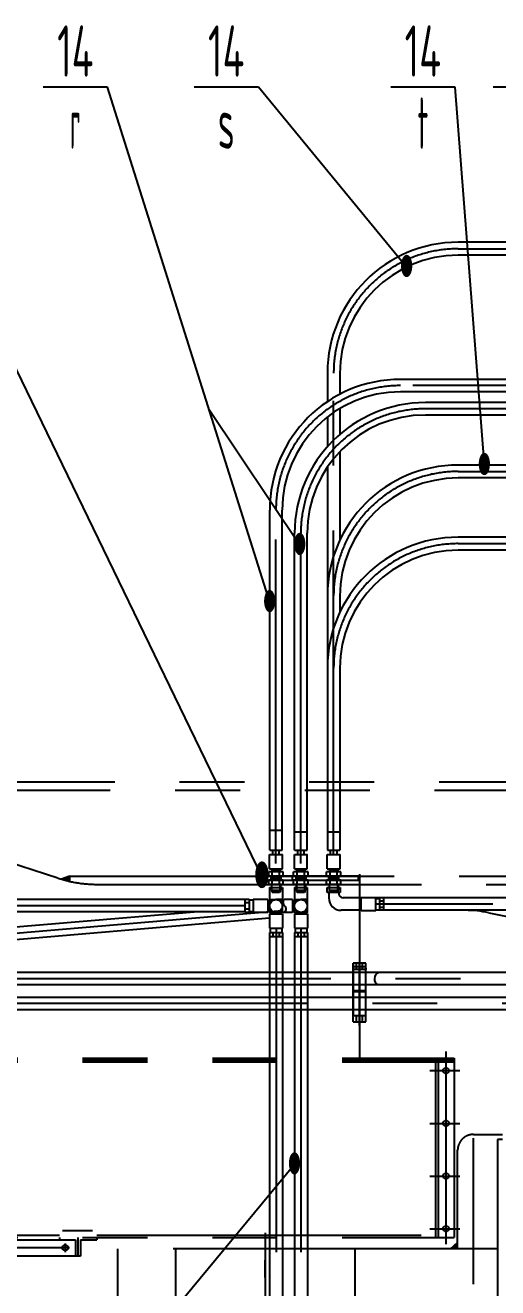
# Model space of a CAD drawing. Header units: millimetres. Extents: x 97 to 21097, y 66 to 14916.
# Drawn here: x 6916 to 8054, y 8451 to 11495 of the extents above; entities that cross this region are included whole.
import ezdxf
from ezdxf.enums import TextEntityAlignment as Align

# ---------------------------------------------------------------- set-up
doc = ezdxf.new("R2010")
doc.units = ezdxf.units.MM
doc.header["$LTSCALE"] = 500
doc.header["$MEASUREMENT"] = 0
doc.linetypes.add('G', pattern=[2, 1.25, -0.25, 0.25, -0.25])
doc.linetypes.add('K', pattern=[2.5, 1.25, -0.25, 0.25, -0.25, 0.25, -0.25])
for name, color, linetype in [('01', 7, 'Continuous'), ('02', 1, 'Continuous'), ('05', 4, 'G'), ('07', 6, 'K'), ('11', 3, 'Continuous')]:
    doc.layers.add(name, color=color, linetype=linetype)
doc.styles.get("Standard").update_dxf_attribs({"font": 'isocp', "width": 0.707, "bigfont": 'intecad.shx'})

msp = doc.modelspace()

# ---------------------------------------------------------------- hatches: boundary and pattern name
at = {"layer": '07', "linetype": 'K', "ltscale": 1.25}
for points in [[(7023.2, 9444), (7003.2, 9436.2, 0.016896), (7023.2, 9431.1)], [(7957.1, 8560.6), (7940.1, 8545), (7957.1, 8545)]]:
    msp.add_hatch(color=6, dxfattribs=at).paths.add_polyline_path(points)

# ---------------------------------------------------------------- linework, layer by layer
at = {"layer": '01', "ltscale": 1.25}
for p, q in [((8567.9, 10972.1), (7958.4, 10972.1)), ((8567.9, 10940.9), (7958.4, 10940.9)), ((7643.4, 10657.1), (7643.4, 10587.9)), ((7673.4, 10655.9), (7673.4, 10605.7)), ((8679.2, 10641.6), (7819.4, 10641.6)), ((8679.2, 10611.6), (7819.4, 10611.6)), ((7673.4, 10571.4), (7673.4, 10508.9)), ((8679.2, 10585.6), (7879.4, 10585.6)), ((7643.4, 10550.8), (7643.4, 10479.3)), ((8679.2, 10555.6), (7879.4, 10555.6)), ((7673.4, 10467.6), (7673.4, 10254.3)), ((7643.4, 10430.5), (7643.4, 9506.3)), ((8559.9, 10435.1), (7958.4, 10435.1)), ((8559.9, 10403.9), (7958.4, 10403.9)), ((7504.4, 9506.3), (7504.4, 10326.6)), ((7534.4, 9506.3), (7534.4, 10326.6)), ((7564.4, 9506.3), (7564.4, 10270.6)), ((7594.4, 9506.3), (7594.4, 10270.6)), ((8559.9, 10261.1), (7958.4, 10261.1)), ((8559.9, 10229.9), (7958.4, 10229.9)), ((7673.4, 10118.9), (7673.4, 10080.3)), ((7673.4, 9944.9), (7673.4, 9506.3)), ((7504.4, 9554.6), (7534.4, 9554.6)), ((7564.4, 9550.8), (7594.4, 9550.8)), ((7643.4, 9550.8), (7673.4, 9550.8)), ((7511.9, 9496.3), (7511.9, 9506.3)), ((7527.5, 9496.3), (7527.5, 9506.3)), ((7571.9, 9496.3), (7571.9, 9506.3)), ((7587.5, 9496.3), (7587.5, 9506.3)), ((7651, 9496.3), (7651, 9506.3)), ((7666.6, 9496.3), (7666.6, 9506.3)), ((7503.8, 9461.3), (7503.8, 9496.3)), ((7503.8, 9496.3), (7534.9, 9496.3)), ((7504.4, 9496.3), (7504.4, 9496.3)), ((7534.4, 9496.3), (7534.4, 9496.3)), ((7534.9, 9461.3), (7534.9, 9496.3)), ((7563.8, 9461.3), (7563.8, 9496.3)), ((7563.8, 9496.3), (7594.9, 9496.3)), ((7564.4, 9496.3), (7564.4, 9496.3)), ((7594.4, 9496.3), (7594.4, 9496.3)), ((7594.9, 9461.3), (7594.9, 9496.3)), ((7642.9, 9496.3), (7674, 9496.3)), ((7642.9, 9461.3), (7642.9, 9496.3)), ((7643.4, 9496.3), (7643.4, 9496.3)), ((7673.4, 9496.3), (7673.4, 9496.3)), ((7674, 9461.3), (7674, 9496.3)), ((7718.4, 9444), (7479.4, 9444)), ((7479.4, 9444), (7479.4, 9434)), ((7536.7, 9454), (7502, 9454)), ((7502, 9444), (7502, 9454)), ((7536.7, 9444), (7502, 9444)), ((7503.8, 9461.3), (7534.9, 9461.3)), ((7508.4, 9460.3), (7508.4, 9460)), ((7508.4, 9460), (7509.4, 9459)), ((7509.4, 9439), (7508.4, 9438)), ((7508.4, 9438), (7508.4, 9434)), ((7529.4, 9459), (7509.4, 9459)), ((7529.4, 9439), (7509.4, 9439)), ((7510.7, 9444), (7510.7, 9454)), ((7528, 9444), (7528, 9454)), ((7530.4, 9460), (7529.4, 9459)), ((7529.4, 9439), (7530.4, 9438)), ((7530.4, 9460.3), (7530.4, 9460)), ((7530.4, 9438), (7530.4, 9434)), ((7536.7, 9444), (7536.7, 9454)), ((7559.4, 9434), (7559.4, 9444)), ((7596.7, 9454), (7562, 9454)), ((7562, 9444), (7562, 9454)), ((7596.7, 9444), (7562, 9444)), ((7563.8, 9461.3), (7594.9, 9461.3)), ((7568.4, 9460.3), (7568.4, 9460)), ((7568.4, 9460), (7569.4, 9459)), ((7569.4, 9439), (7568.4, 9438)), ((7568.4, 9438), (7568.4, 9434)), ((7589.4, 9459), (7569.4, 9459)), ((7589.4, 9439), (7569.4, 9439)), ((7570.7, 9444), (7570.7, 9454)), ((7588, 9444), (7588, 9454)), ((7590.4, 9460), (7589.4, 9459)), ((7589.4, 9439), (7590.4, 9438)), ((7590.4, 9460.3), (7590.4, 9460)), ((7590.4, 9438), (7590.4, 9434)), ((7596.7, 9444), (7596.7, 9454)), ((7641.1, 9444), (7641.1, 9454)), ((7675.8, 9454), (7641.1, 9454)), ((7675.8, 9454), (7641.1, 9454)), ((7675.8, 9444), (7641.1, 9444)), ((7642.9, 9461.3), (7674, 9461.3)), ((7647.4, 9460.3), (7647.4, 9460)), ((7647.4, 9460), (7648.4, 9459)), ((7648.4, 9439), (7647.4, 9438)), ((7647.4, 9438), (7647.4, 9434)), ((7668.4, 9459), (7648.4, 9459)), ((7668.4, 9439), (7648.4, 9439)), ((7649.8, 9444), (7649.8, 9454)), ((7667.1, 9444), (7667.1, 9454)), ((7669.4, 9460), (7668.4, 9459)), ((7668.4, 9439), (7669.4, 9438)), ((7669.4, 9460.3), (7669.4, 9460)), ((7669.4, 9438), (7669.4, 9434)), ((7675.8, 9444), (7675.8, 9454)), ((7718.4, 9434), (7718.4, 9444)), ((7720.7, 9448.4), (7720.7, 9004.8)), ((7479.4, 9434), (7718.4, 9434)), ((7536.7, 9434), (7502, 9434)), ((7536.7, 9434), (7502, 9434)), ((7502, 9424), (7502, 9434)), ((7536.7, 9424), (7502, 9424)), ((7503.8, 9416.8), (7534.9, 9416.8)), ((7503.8, 9416.8), (7503.8, 9381.8)), ((7508.4, 9424), (7508.4, 9410)), ((7508.4, 9410), (7509.4, 9409)), ((7529.4, 9409), (7509.4, 9409)), ((7510.7, 9424), (7510.7, 9434)), ((7528, 9424), (7528, 9434)), ((7530.4, 9410), (7529.4, 9409)), ((7530.4, 9424), (7530.4, 9410)), ((7534.9, 9416.8), (7534.9, 9373.6)), ((7536.7, 9424), (7536.7, 9434)), ((7596.7, 9434), (7562, 9434)), ((7596.7, 9434), (7562, 9434)), ((7562, 9424), (7562, 9434)), ((7596.7, 9424), (7562, 9424)), ((7563.8, 9416.8), (7563.8, 9381.8)), ((7563.8, 9416.8), (7594.9, 9416.8)), ((7568.4, 9424), (7568.4, 9410)), ((7568.4, 9410), (7569.4, 9409)), ((7589.4, 9409), (7569.4, 9409)), ((7570.7, 9424), (7570.7, 9434)), ((7588, 9424), (7588, 9434)), ((7590.4, 9410), (7589.4, 9409)), ((7590.4, 9424), (7590.4, 9410)), ((7594.9, 9416.8), (7594.9, 9381.8)), ((7596.7, 9424), (7596.7, 9434)), ((7641.1, 9424), (7641.1, 9434)), ((7675.8, 9434), (7641.1, 9434)), ((7675.8, 9434), (7641.1, 9434)), ((7675.8, 9424), (7641.1, 9424)), ((7642.9, 9416.8), (7674, 9416.8)), ((7642.9, 9404.1), (7642.9, 9416.8)), ((7647.4, 9424), (7647.4, 9410)), ((7647.4, 9410), (7648.4, 9409)), ((7668.4, 9409), (7648.4, 9409)), ((7649.8, 9424), (7649.8, 9434)), ((7667.1, 9424), (7667.1, 9434)), ((7669.4, 9410), (7668.4, 9409)), ((7669.4, 9424), (7669.4, 9410)), ((7674, 9416.8), (7674, 9404.1)), ((7675.8, 9424), (7675.8, 9434)), ((7444.7, 9387.4), (5632.6, 9387.4)), ((7454.7, 9387.4), (7444.7, 9387.4)), ((7454.7, 9379.7), (7444.7, 9379.7)), ((7464.7, 9385.6), (7454.7, 9385.6)), ((7499.7, 9387.4), (7464.7, 9387.4)), ((7499.7, 9387.4), (7499.7, 9356.3)), ((7509.4, 9406), (7510.9, 9404)), ((7529.4, 9406), (7509.4, 9406)), ((7527.9, 9404), (7510.9, 9404)), ((7529.4, 9406), (7527.9, 9404)), ((7559.7, 9387.4), (7539.6, 9387.4)), ((7559.7, 9387.4), (7559.7, 9356.3)), ((7589.4, 9406), (7569.4, 9406)), ((7569.4, 9406), (7570.9, 9404)), ((7587.9, 9404), (7570.9, 9404)), ((7589.4, 9406), (7587.9, 9404)), ((7674, 9404.1), (7642.9, 9404.1)), ((7646.8, 9404.1), (7646.8, 9391.4)), ((7648.4, 9406), (7650, 9404)), ((7668.4, 9406), (7648.4, 9406)), ((7666.9, 9404), (7650, 9404)), ((7668.4, 9406), (7666.9, 9404)), ((7671, 9404.1), (7671, 9401.4)), ((7724.7, 9391.4), (7681, 9391.4)), ((7724.7, 9360.9), (7724.7, 9392)), ((7724.7, 9392), (8732.2, 9392)), ((7759.7, 9390.2), (7769.7, 9390.2)), ((7769.7, 9384.2), (7779.7, 9384.2)), ((7444.7, 9357.4), (5632.6, 9357.4)), ((7341.7, 9358.6), (6873.8, 9318.9)), ((7454.7, 9364.1), (7444.7, 9364.1)), ((7454.7, 9356.3), (7444.7, 9356.3)), ((7464.7, 9358.1), (7454.7, 9358.1)), ((7499.7, 9356.3), (7464.7, 9356.3)), ((7504.1, 9353.3), (7504.1, 9318.3)), ((7504.1, 9353.3), (7535.3, 9353.3)), ((7535.3, 9353.3), (7535.3, 9318.3)), ((7559.7, 9356.3), (7537.3, 9356.3)), ((7564.1, 9353.3), (7595.3, 9353.3)), ((7564.1, 9353.3), (7564.1, 9318.3)), ((7595.3, 9353.3), (7595.3, 9318.3)), ((7724.7, 9361.4), (7676.8, 9361.4)), ((7724.7, 9360.9), (7759.7, 9360.9)), ((7759.7, 9362.7), (7769.7, 9362.7)), ((8765.7, 9361.4), (7759.7, 9361.4)), ((7769.7, 9368.7), (7779.7, 9368.7)), ((8032.3, 9355.6), (8589.8, 9241.4)), ((7504.1, 9342.3), (6873.8, 9288.8)), ((7505.9, 9318.3), (7505.9, 9308.3)), ((7533.5, 9318.3), (7533.5, 9308.3)), ((7565.9, 9318.3), (7565.9, 9308.3)), ((7593.5, 9318.3), (7593.5, 9308.3)), ((7504.1, 9308.3), (7504.1, 7691.4)), ((7511.9, 9308.3), (7511.9, 9298.3)), ((7527.5, 9308.3), (7527.5, 9298.3)), ((7535.3, 9308.3), (7535.3, 7691.4)), ((7564.1, 9308.3), (7564.1, 7691.4)), ((7571.9, 9308.3), (7571.9, 9298.3)), ((7587.5, 9308.3), (7587.5, 9298.3)), ((7595.3, 9308.3), (7595.3, 7691.4)), ((8766.7, 9211.4), (5683.7, 9211.4)), ((8765.2, 9181.4), (5683.7, 9181.4)), ((9638.4, 9151.4), (5648.5, 9151.4)), ((9638.4, 9121.4), (5648.5, 9121.4))]:
    msp.add_line(p, q, dxfattribs=at)
at = {"layer": '01', "color": 7, "linetype": 'Continuous', "ltscale": 1.25}
for p, q in [((7504.4, 9506.3), (7534.4, 9506.3)), ((7564.4, 9506.3), (7594.4, 9506.3)), ((7643.4, 9506.3), (7673.4, 9506.3)), ((7504.1, 9496.3), (7535.3, 9496.3)), ((7564.1, 9496.3), (7595.3, 9496.3)), ((7643.2, 9496.3), (7674.3, 9496.3)), ((7507.4, 9444), (7507.4, 9434)), ((7509.4, 9459), (7509.4, 9454)), ((7509.4, 9444), (7509.4, 9439)), ((7529.4, 9459), (7529.4, 9454)), ((7529.4, 9444), (7529.4, 9439)), ((7531.4, 9444), (7531.4, 9434)), ((7567.4, 9444), (7567.4, 9434)), ((7569.4, 9459), (7569.4, 9454)), ((7569.4, 9444), (7569.4, 9439)), ((7589.4, 9459), (7589.4, 9454)), ((7589.4, 9444), (7589.4, 9439)), ((7591.4, 9444), (7591.4, 9434)), ((7646.4, 9444), (7646.4, 9434)), ((7648.4, 9459), (7648.4, 9454)), ((7648.4, 9459), (7648.4, 9454)), ((7648.4, 9444), (7648.4, 9439)), ((7668.4, 9459), (7668.4, 9454)), ((7668.4, 9459), (7668.4, 9454)), ((7668.4, 9444), (7668.4, 9439)), ((7670.4, 9444), (7670.4, 9434)), ((7509.4, 9409), (7509.4, 9406)), ((7529.4, 9409), (7529.4, 9406)), ((7569.4, 9409), (7569.4, 9406)), ((7589.4, 9409), (7589.4, 9406)), ((7648.4, 9409), (7648.4, 9406)), ((7668.4, 9409), (7668.4, 9406)), ((7444.7, 9387.4), (7444.7, 9356.3)), ((7454.7, 9387.4), (7454.7, 9356.3)), ((7464.7, 9387.4), (7464.7, 9356.3)), ((7499.7, 9381.8), (7503.9, 9381.8)), ((7499.7, 9380.5), (7503.9, 9380.6)), ((7534.9, 9387.6), (7519.1, 9387.4)), ((7559.7, 9381.8), (7563.9, 9381.8)), ((7559.7, 9380.5), (7563.9, 9380.6)), ((7594.9, 9387.6), (7579.1, 9387.4)), ((7759.7, 9360.9), (7759.7, 9392)), ((7769.7, 9360.9), (7769.7, 9392)), ((7779.7, 9360.9), (7779.7, 9392)), ((7499.7, 9362.8), (7504.1, 9362.8)), ((7499.7, 9361.5), (7504.1, 9361.6)), ((7509.6, 9353.3), (7509.6, 9356.2)), ((7510.8, 9353.3), (7510.8, 9356.2)), ((7535.3, 9356.5), (7519.5, 9356.3)), ((7528.6, 9353.3), (7528.5, 9356.4)), ((7529.8, 9353.3), (7529.8, 9356.4)), ((7559.7, 9362.8), (7564.1, 9362.8)), ((7559.7, 9361.5), (7564.1, 9361.6)), ((7569.6, 9353.3), (7569.6, 9356.2)), ((7570.8, 9353.3), (7570.8, 9356.2)), ((7595.3, 9356.5), (7579.5, 9356.3)), ((7588.6, 9353.3), (7588.5, 9356.4)), ((7589.8, 9353.3), (7589.8, 9356.4)), ((7504.1, 9318.3), (7535.3, 9318.3)), ((7564.1, 9318.3), (7595.3, 9318.3)), ((7504.1, 9308.3), (7535.3, 9308.3)), ((7504.1, 9298.3), (7535.3, 9298.3)), ((7564.1, 9308.3), (7595.3, 9308.3)), ((7564.1, 9298.3), (7595.3, 9298.3)), ((7705.7, 9092.9), (7705.7, 9233.9)), ((7705.7, 9233.9), (7705.7, 9227.9)), ((7735.7, 9233.9), (7705.7, 9233.9)), ((7705.7, 9224.9), (7705.7, 9167.9)), ((7735.7, 9224.9), (7705.7, 9224.9)), ((7713.7, 9218.9), (7713.7, 9233.9)), ((7720.7, 9083.3), (7720.7, 9233.9)), ((7727.7, 9218.9), (7727.7, 9233.9)), ((7735.7, 9092.9), (7735.7, 9233.9)), ((7735.7, 9227.9), (7735.7, 9233.9)), ((7735.7, 9167.9), (7735.7, 9224.9)), ((7705.7, 9218.9), (7705.7, 9221.9)), ((7735.7, 9218.9), (7705.7, 9218.9)), ((7735.7, 9218.9), (7705.7, 9218.9)), ((7735.7, 9221.9), (7735.7, 9218.9)), ((7705.7, 9167.9), (7735.7, 9167.9)), ((7705.7, 9164.9), (7705.7, 9107.9)), ((7735.7, 9164.9), (7705.7, 9164.9)), ((7735.7, 9107.9), (7735.7, 9164.9)), ((7705.7, 9107.9), (7735.7, 9107.9)), ((7713.7, 9092.9), (7713.7, 9107.9)), ((7727.7, 9092.9), (7727.7, 9107.9)), ((7705.7, 9092.9), (7735.7, 9092.9))]:
    msp.add_line(p, q, dxfattribs=at)
for points in [[(7534.5, 9387.6), (7534.8, 9356.5), (7504.5, 9356.2), (7504.2, 9387.2)], [(7594.5, 9387.6), (7594.8, 9356.5), (7564.5, 9356.2), (7564.2, 9387.2)]]:
    msp.add_lwpolyline(points, close=True, dxfattribs=at)
for centre in [(7519.5, 9371.9), (7579.5, 9371.9)]:
    msp.add_circle(centre, 15.5, dxfattribs=at)
at = {"layer": '01', "ltscale": 1.25}
for centre, radius, start, end in [((7958.4, 10657.1), 315, 90, 180), ((7958.4, 10655.9), 285, 90, 180), ((7819.4, 10326.6), 315, 90, 180), ((7819.4, 10326.6), 285, 90, 180), ((7879.4, 10270.6), 315, 90, 180), ((7879.4, 10270.6), 285, 90, 180), ((7958.4, 10120.1), 315, 90, 180), ((7958.4, 10118.9), 285, 90, 180), ((7958.4, 9946.1), 315, 90, 180), ((7958.4, 9944.9), 285, 90, 180), ((7546.3, 9380.1), 9.91, 132.005, 230.7407), ((7676.8, 9391.4), 30, 180, 270), ((7681, 9401.4), 10, 180, 270), ((7534.9, 9365), 9.01, 285.1044, 55.6006), ((7975.1, 9076.4), 285, 78.4233, 90)]:
    msp.add_arc(centre, radius, start, end, dxfattribs=at)
at = {"layer": '02', "ltscale": 1.25}
for p, q in [((7485.7, 9444), (6564.3, 11346.3)), ((7113.7, 11346.3), (6958.7, 11346.3)), ((7504.4, 10104.4), (7113.7, 11346.3)), ((7477.1, 11346.3), (7322.1, 11346.3)), ((7834.3, 10912.5), (7477.1, 11346.3)), ((7950.8, 11346.3), (7795.8, 11346.3)), ((8021.4, 10435.1), (7950.8, 11346.3)), ((8197.8, 11346.3), (8042.8, 11346.3)), ((7357.4, 10571.4), (7579.4, 10238.4)), ((7509.4, 9461.3), (7509.4, 9459)), ((7529.4, 9461.3), (7529.4, 9459)), ((7569.4, 9461.3), (7569.4, 9459)), ((7589.4, 9461.3), (7589.4, 9459)), ((7648.4, 9461.3), (7648.4, 9459)), ((7668.4, 9461.3), (7668.4, 9459)), ((7509.4, 9409), (7509.4, 9424)), ((7529.4, 9409), (7529.4, 9424)), ((7569.4, 9409), (7569.4, 9424)), ((7589.4, 9409), (7589.4, 9424)), ((7648.4, 9409), (7648.4, 9424)), ((7668.4, 9409), (7668.4, 9424)), ((7564.1, 8748.7), (5080.9, 5745.2))]:
    msp.add_line(p, q, dxfattribs=at)
at = {"layer": '02', "color": 1, "linetype": 'Continuous', "ltscale": 1.25}
for p, q in [((7509.4, 9439), (7509.4, 9434)), ((7529.4, 9439), (7529.4, 9434)), ((7569.4, 9439), (7569.4, 9434)), ((7589.4, 9439), (7589.4, 9434)), ((7648.4, 9439), (7648.4, 9434)), ((7668.4, 9439), (7668.4, 9434))]:
    msp.add_line(p, q, dxfattribs=at)
msp.add_arc((7773.3, 9196.1), 16.7, 113.3479, 241.15, dxfattribs=at)
at = {"layer": '05', "color": 4, "linetype": 'G', "ltscale": 1.25}
for p, q in [((7958.4, 10956.5), (8638.2, 10956.5)), ((7658.4, 9496.3), (7658.4, 10656.5)), ((8630.2, 10626.6), (7819.4, 10626.6)), ((8630.2, 10570.6), (7879.4, 10570.6)), ((7958.4, 10419.5), (8630.2, 10419.5)), ((7519.4, 9474), (7519.4, 10326.6)), ((7579.4, 9474), (7579.4, 10270.6)), ((7958.4, 10245.5), (8630.2, 10245.5)), ((11791.9, 9376.4), (7759.7, 9376.4)), ((7446.5, 9372.4), (5632.6, 9372.4)), ((7534.8, 9359.9), (6891.8, 9305.4)), ((7519.7, 9318.3), (7519.7, 7568.7)), ((7579.7, 9318.3), (7579.7, 7568.7)), ((16401.5, 9196.4), (5683.7, 9196.4)), ((16345.5, 9136.4), (5648.5, 9136.4))]:
    msp.add_line(p, q, dxfattribs=at)
for centre in [(7958.4, 10656.5), (7819.4, 10326.6), (7879.4, 10270.6), (7958.4, 10119.5), (7958.4, 9945.5)]:
    msp.add_arc(centre, 300, 90, 180, dxfattribs=at)
at = {"layer": '07', "color": 6, "linetype": 'K', "ltscale": 1.25}
for p, q in [((6994.3, 9438.9), (3430.2, 10595.5)), ((6339.2, 9651.5), (8623.7, 9651.5)), ((6349.8, 9671.5), (17857, 9671.5)), ((7023.2, 9444), (7003.2, 9436.2)), ((7023.2, 9444), (15836.8, 9444)), ((7023.2, 9431.1), (7023.2, 9444)), ((7088.5, 9424), (15836.2, 9424)), ((7929, 9020.9), (7929, 8556.6)), ((4553.8, 9004.8), (7949, 9004.8)), ((4553.8, 9000.8), (7949, 9000.8)), ((4553.8, 8995.8), (7949, 8995.8)), ((7904, 8995.8), (7904, 8572.8)), ((7910, 8995.8), (7910, 8572.8)), ((7949, 9004.8), (7949, 8572.8)), ((7890.4, 8974.8), (7962.4, 8974.8)), ((7890.4, 8847.8), (7962.4, 8847.8)), ((7994.6, 8811.9), (7994.6, 8459.7)), ((7995.1, 8821), (8065.1, 8821)), ((8053.1, 8809), (8053.1, 8418)), ((8065.1, 8809), (8053.1, 8809)), ((7957.1, 8545), (7957.1, 8783)), ((7890.4, 8720.8), (7962.4, 8720.8)), ((7005.4, 8589.8), (7077.4, 8589.8)), ((7890.4, 8593.8), (7962.4, 8593.8)), ((4553.8, 8572.8), (7949, 8572.8)), ((5906.8, 8566.8), (6997.8, 8566.8)), ((6280.8, 8577.8), (6997.8, 8577.8)), ((6997.8, 8572.8), (6997.8, 8566.8)), ((6997.8, 8566.8), (7036.8, 8566.8)), ((7011.8, 8558.4), (7011.8, 8537.3)), ((7011.8, 8558.4), (7011.8, 8537.3)), ((7011.8, 8558.4), (7011.8, 8537.3)), ((7011.8, 8558.4), (7011.8, 8537.3)), ((7036.8, 8566.8), (7036.8, 8527.8)), ((7042.8, 8527.8), (7042.8, 8572.8)), ((7048.8, 8566.8), (7048.8, 8527.8)), ((7048.8, 8566.8), (7087.8, 8566.8)), ((7087.8, 8577.8), (7904, 8577.8)), ((7087.8, 8572.8), (7087.8, 8566.8)), ((7493.6, 8583.5), (7493.6, 7976.3)), ((7940.1, 8545), (7957.1, 8560.6)), ((7036.8, 8527.8), (5867.8, 8527.8)), ((7021.8, 8547.8), (5881.2, 8547.8)), ((7048.8, 8527.8), (7036.8, 8527.8)), ((8053.1, 8545), (7137.6, 8545)), ((7137.6, 8545), (7137.6, 8069)), ((7277.6, 8545), (7277.6, 8418)), ((7709.6, 8545), (7709.6, 8418)), ((7493.6, 8476.1), (7493.6, 8517.7))]:
    msp.add_line(p, q, dxfattribs=at)
for centre in [(7929, 8974.8), (7929, 8847.8), (7929, 8720.8), (7929, 8593.8), (7011.8, 8547.8), (7011.8, 8547.8), (7011.8, 8547.8), (7011.8, 8547.8)]:
    msp.add_circle(centre, 7, dxfattribs=at)
for centre, radius, start, end in [((7088.5, 9729), 305, 252.021, 270), ((7995.1, 8783), 38, 90, 180)]:
    msp.add_arc(centre, radius, start, end, dxfattribs=at)

# ---------------------------------------------------------------- texts
at = {"layer": '02', "ltscale": 1.25, "width": 0.605172}
for height, p, p2 in [(50, (7819.3, 10887.5), (7849.3, 10887.5)), (50, (8006.4, 10410.1), (8036.4, 10410.1)), (50, (7561.8, 10217.2), (7591.8, 10217.2)), (50, (7489.4, 10079.4), (7519.4, 10079.4)), (60, (7467.7, 9414), (7503.7, 9414)), (50, (7549.1, 8723.7), (7579.1, 8723.7))]:
    msp.add_text('●', height=height, dxfattribs=at).set_placement(p, p2, align=Align.FIT)
at = {"layer": '11', "ltscale": 1.25}
for s, height, width, p, p2 in [('14', 123.74, 0.614783, (6992.5, 11371.3), (7079.9, 11371.3)), ('14', 123.74, 0.614783, (7355.9, 11371.3), (7443.4, 11371.3)), ('14', 123.74, 0.614783, (7829.6, 11371.3), (7917.1, 11371.3)), ('t', 123.7, 0.471333, (7860.2, 11197.5), (7886.5, 11197.5)), ('r', 123.7, 0.471333, (7023.1, 11197.5), (7049.3, 11197.5)), ('s', 123.7, 0.562246, (7379.6, 11197.5), (7419.7, 11197.5))]:
    msp.add_text(s, height=height, dxfattribs=dict(at, width=width)).set_placement(p, p2, align=Align.FIT)

doc.saveas('drawing.dxf')
